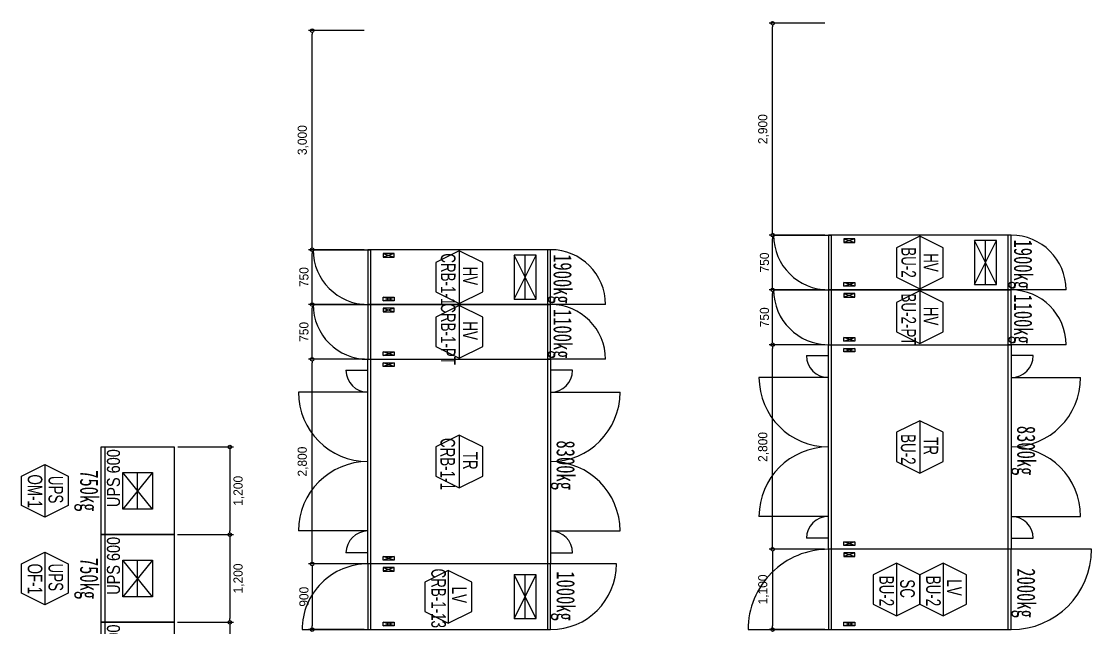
# Model space of a CAD drawing. Header units: millimetres. Extents: x 89978 to 501025, y -351975 to 837171.
# Drawn here: x 304310 to 318950, y -312022 to -303725 of the extents above; entities that cross this region are included whole.
import ezdxf
from ezdxf.enums import TextEntityAlignment as Align

# ---------------------------------------------------------------- set-up
doc = ezdxf.new("R2010")
doc.units = ezdxf.units.MM
doc.header["$LTSCALE"] = 150
doc.layers.get('Defpoints').update_dxf_attribs({"color": 150})
for name, color, linetype in [('------00 Switch Gear', 3, 'Continuous'), ('------00 Switch Gear_Number', 1, 'Continuous'), ('-----36 Dimension', 1, 'Continuous'), ('20251030_전기하중검토', 241, 'Continuous')]:
    doc.layers.add(name, color=color, linetype=linetype)
doc.layers.add('NOPLOT', color=191, linetype='Continuous', plot=False)
doc.styles.add('dd', font='')
doc.styles.add('ELEC', font='')
doc.styles.add('Gtx', font='')
doc.styles.get('dd').set_extended_font_data('DotumChe')
doc.styles.get('ELEC').set_extended_font_data('Dotum')
doc.styles.get('Gtx').set_extended_font_data('Dotum')
doc.dimstyles.new('ELEC', dxfattribs={"dimscale": 100, "dimtxt": 2, "dimasz": 1, "dimexe": 2, "dimexo": 1, "dimgap": 1, "dimtad": 1, "dimdec": 0, "dimrnd": 0.25, "dimzin": 9, "dimdsep": 32, "dimlunit": 6, "dimtxsty": 'ELEC', "dimblk": 'Z_DOT', "dimcen": 3, "dimclrd": 7, "dimclre": 7, "dimclrt": 3, "dimadec": 0, "dimazin": 0, "dimtfac": 1, "dimtdec": 0, "dimtix": 1, "dimtmove": 2, "dimatfit": 1, "dimfxl": 1, "dimarcsym": 0})

# ---------------------------------------------------------------- blocks, each defined once
blk = doc.blocks.new('750X2500')
at = {"layer": '------00 Switch Gear'}
for p, q in [((-3250, 750), (-2458, 750)), ((-2460, 750), (-2460, 0)), ((-40, 750), (-40, 0)), ((-210, 700), (-360, 650)), ((-360, 700), (-210, 650)), ((-210, 50), (-360, 100)), ((-360, 50), (-210, 100)), ((750, 0), (-42, 0))]:
    blk.add_line(p, q, dxfattribs=at)
for points in [[(-2500, 750), (-2500, 0), (0, 0), (0, 750)], [(-360, 700), (-210, 700), (-210, 650), (-360, 650)], [(-360, 50), (-210, 50), (-210, 100), (-360, 100)]]:
    blk.add_lwpolyline(points, close=True, dxfattribs=at)
for centre, start, end in [((-2500, 750), 180, 270), ((0, 0), 0, 90)]:
    blk.add_arc(centre, 750, start, end, dxfattribs=at)
blk = doc.blocks.new('_DOTBLANK')
at = {"color": 0, "linetype": 'ByBlock'}
blk.add_line((-0.5, 0), (-1, 0), dxfattribs=at)
blk.add_circle((0, 0), 0.5, dxfattribs=at)
blk = doc.blocks.new('*D1582')
at = {"layer": '-----36 Dimension', "color": 0, "lineweight": -2, "transparency": 16777216}
for p, q in [((309000, -307600), (308237, -307600)), ((308287, -308300), (308287, -307650)), ((309001, -308350), (308237, -308350))]:
    blk.add_line(p, q, dxfattribs=at)
at = {"layer": 'Defpoints', "color": 0, "transparency": 16777216}
for p in [(308287, -307600), (309050, -307600), (309051, -308350)]:
    blk.add_point(p, dxfattribs=at)
at = {"layer": '-----36 Dimension', "color": 0, "lineweight": -2, "transparency": 16777216, "xscale": 50, "yscale": 50, "zscale": 50}
for p, rotation in [((308287, -307600), 90), ((308287, -308350), 270)]:
    blk.add_blockref('_DOTBLANK', p, dxfattribs=dict(at, rotation=rotation))
at = {"layer": '-----36 Dimension', "color": 0, "transparency": 16777216, "insert": (308175, -307975), "char_height": 125, "attachment_point": 5, "rotation": 90, "style": 'Gtx'}
blk.add_mtext('750', dxfattribs=at)
blk = doc.blocks.new('Z_DOT')
for p, q in [((-2, 0), (2, 0)), ((0, -2), (0, 2))]:
    blk.add_line(p, q)
for radius in [2.5, 1.25]:
    blk.add_circle((0, 0), radius)
blk = doc.blocks.new('*D1583')
at = {"layer": '-----36 Dimension', "color": 0, "lineweight": -2, "transparency": 16777216}
for p, q in [((309000, -306850), (308237, -306850)), ((308287, -307550), (308287, -306900)), ((309000, -307600), (308237, -307600))]:
    blk.add_line(p, q, dxfattribs=at)
at = {"layer": 'Defpoints', "color": 0, "transparency": 16777216}
for p in [(308287, -306850), (309050, -306850), (309050, -307600)]:
    blk.add_point(p, dxfattribs=at)
at = {"layer": '-----36 Dimension', "color": 0, "lineweight": -2, "transparency": 16777216, "xscale": 50, "yscale": 50, "zscale": 50}
for p, rotation in [((308287, -306850), 90), ((308287, -307600), 270)]:
    blk.add_blockref('_DOTBLANK', p, dxfattribs=dict(at, rotation=rotation))
at = {"layer": '-----36 Dimension', "color": 0, "transparency": 16777216, "insert": (308175, -307225), "char_height": 125, "attachment_point": 5, "rotation": 90, "style": 'Gtx'}
blk.add_mtext('750', dxfattribs=at)
blk = doc.blocks.new('*D1549')
at = {"layer": '-----36 Dimension', "color": 0, "lineweight": -2, "transparency": 16777216}
for p, q in [((315300, -307400), (314537, -307400)), ((314587, -308100), (314587, -307450)), ((315301, -308150), (314537, -308150))]:
    blk.add_line(p, q, dxfattribs=at)
at = {"layer": 'Defpoints', "color": 0, "transparency": 16777216}
for p in [(314587, -307400), (315350, -307400), (315351, -308150)]:
    blk.add_point(p, dxfattribs=at)
at = {"layer": '-----36 Dimension', "color": 0, "lineweight": -2, "transparency": 16777216, "xscale": 50, "yscale": 50, "zscale": 50}
for p, rotation in [((314587, -307400), 90), ((314587, -308150), 270)]:
    blk.add_blockref('_DOTBLANK', p, dxfattribs=dict(at, rotation=rotation))
at = {"layer": '-----36 Dimension', "color": 0, "transparency": 16777216, "insert": (314475, -307775), "char_height": 125, "attachment_point": 5, "rotation": 90, "style": 'Gtx'}
blk.add_mtext('750', dxfattribs=at)
blk = doc.blocks.new('*D1550')
at = {"layer": '-----36 Dimension', "color": 0, "lineweight": -2, "transparency": 16777216}
for p, q in [((315300, -306650), (314537, -306650)), ((314587, -307350), (314587, -306700)), ((315300, -307400), (314537, -307400))]:
    blk.add_line(p, q, dxfattribs=at)
at = {"layer": 'Defpoints', "color": 0, "transparency": 16777216}
for p in [(314587, -306650), (315350, -306650), (315350, -307400)]:
    blk.add_point(p, dxfattribs=at)
at = {"layer": '-----36 Dimension', "color": 0, "lineweight": -2, "transparency": 16777216, "xscale": 50, "yscale": 50, "zscale": 50}
for p, rotation in [((314587, -306650), 90), ((314587, -307400), 270)]:
    blk.add_blockref('_DOTBLANK', p, dxfattribs=dict(at, rotation=rotation))
at = {"layer": '-----36 Dimension', "color": 0, "transparency": 16777216, "insert": (314475, -307025), "char_height": 125, "attachment_point": 5, "rotation": 90, "style": 'Gtx'}
blk.add_mtext('750', dxfattribs=at)
blk = doc.blocks.new('*D1551')
at = {"layer": '-----36 Dimension', "color": 0, "lineweight": -2, "transparency": 16777216}
for p, q in [((315301, -308150), (314537, -308150)), ((314587, -310900), (314587, -308200)), ((315298, -310950), (314537, -310950))]:
    blk.add_line(p, q, dxfattribs=at)
at = {"layer": 'Defpoints', "color": 0, "transparency": 16777216}
for p in [(314587, -308150), (315351, -308150, 0), (315348, -310950, 0)]:
    blk.add_point(p, dxfattribs=at)
at = {"layer": '-----36 Dimension', "color": 0, "lineweight": -2, "transparency": 16777216, "xscale": 50, "yscale": 50, "zscale": 50}
for p, rotation in [((314587, -308150), 90), ((314587, -310950), 270)]:
    blk.add_blockref('_DOTBLANK', p, dxfattribs=dict(at, rotation=rotation))
at = {"layer": '-----36 Dimension', "color": 0, "transparency": 16777216, "insert": (314463, -309550), "char_height": 125, "attachment_point": 5, "rotation": 90, "style": 'Gtx'}
blk.add_mtext('2,800', dxfattribs=at)
blk = doc.blocks.new('1100X2500')
at = {"layer": '------00 Switch Gear'}
for p, q in [((-2460, 1100), (-2460, 0)), ((-210, 1050), (-360, 1000)), ((-360, 1050), (-210, 1000)), ((1100, 1100), (-42, 1100)), ((-40, 1100), (-40, 0)), ((-3600, 0), (-2458, 0)), ((-210, 50), (-360, 100)), ((-360, 50), (-210, 100))]:
    blk.add_line(p, q, dxfattribs=at)
at = {"layer": '------00 Switch Gear', "elevation": 0}
for points in [[(-2500, 1100), (-2500, 0), (0, 0), (0, 1100)], [(-360, 1050), (-210, 1050), (-210, 1000), (-360, 1000)], [(-360, 50), (-210, 50), (-210, 100), (-360, 100)]]:
    blk.add_lwpolyline(points, close=True, dxfattribs=at)
at = {"layer": '------00 Switch Gear'}
for centre, start, end in [((-2500, 0), 90, 180), ((0, 1100), 270, 0)]:
    blk.add_arc(centre, 1100, start, end, dxfattribs=at)
blk = doc.blocks.new('*D1517')
at = {"layer": '-----36 Dimension', "color": 0, "lineweight": -2, "transparency": 16777216}
for p, q in [((309001, -308350), (308237, -308350)), ((308287, -311100), (308287, -308400)), ((308998, -311150), (308237, -311150))]:
    blk.add_line(p, q, dxfattribs=at)
at = {"layer": 'Defpoints', "color": 0, "transparency": 16777216}
for p in [(308287, -308350), (309051, -308350, 0), (309048, -311150, 0)]:
    blk.add_point(p, dxfattribs=at)
at = {"layer": '-----36 Dimension', "color": 0, "lineweight": -2, "transparency": 16777216, "xscale": 50, "yscale": 50, "zscale": 50}
for p, rotation in [((308287, -308350), 90), ((308287, -311150), 270)]:
    blk.add_blockref('_DOTBLANK', p, dxfattribs=dict(at, rotation=rotation))
at = {"layer": '-----36 Dimension', "color": 0, "transparency": 16777216, "insert": (308163, -309750), "char_height": 125, "attachment_point": 5, "rotation": 90, "style": 'Gtx'}
blk.add_mtext('2,800', dxfattribs=at)
blk = doc.blocks.new('UPS 600kV')
at = {"layer": '------00 Switch Gear'}
blk.add_line((800, 850), (-402, 850), dxfattribs=at)
blk.add_lwpolyline([(798, -100), (-402, -100), (-402, 900), (798, 900)], close=True, dxfattribs=at)
at = {"layer": 'NOPLOT'}
for p, q in [((-52, 199), (448, 601)), ((448, 199), (-52, 601)), ((-52, 400), (448, 400))]:
    blk.add_line(p, q, dxfattribs=at)
blk.add_lwpolyline([(448, 601), (448, 199), (-52, 199), (-52, 601)], close=True, dxfattribs=at)
at = {"layer": 'NOPLOT', "style": 'ELEC', "width": 0.85}
blk.add_text('UPS 600', height=178.2, dxfattribs=at).set_placement((-26, 731), align=Align.MIDDLE_LEFT)
blk = doc.blocks.new('900X2500')
at = {"layer": '------00 Switch Gear'}
for p, q in [((-2460, 900), (-2460, 0)), ((900, 900), (-42, 900)), ((-40, 900), (-40, 0)), ((-210, 850), (-360, 800)), ((-360, 850), (-210, 800)), ((-3400, 0), (-2458, 0)), ((-210, 50), (-360, 100)), ((-360, 50), (-210, 100))]:
    blk.add_line(p, q, dxfattribs=at)
at = {"layer": '------00 Switch Gear', "elevation": 0}
for points in [[(-2500, 900), (-2500, 0), (0, 0), (0, 900)], [(-360, 850), (-210, 850), (-210, 800), (-360, 800)], [(-360, 50), (-210, 50), (-210, 100), (-360, 100)]]:
    blk.add_lwpolyline(points, close=True, dxfattribs=at)
at = {"layer": '------00 Switch Gear'}
for centre, start, end in [((-2500, 0), 90, 180), ((0, 900), 270, 0)]:
    blk.add_arc(centre, 900, start, end, dxfattribs=at)
blk = doc.blocks.new('*D1631')
at = {"layer": '-----36 Dimension', "color": 0, "lineweight": -2, "transparency": 16777216}
for p, q in [((308998, -311150), (308237, -311150)), ((308287, -311200), (308287, -312000)), ((309000, -312050), (308237, -312050))]:
    blk.add_line(p, q, dxfattribs=at)
at = {"layer": 'Defpoints', "color": 0, "transparency": 16777216}
for p in [(309048, -311150, 0), (308287, -312050), (309050, -312050)]:
    blk.add_point(p, dxfattribs=at)
at = {"layer": '-----36 Dimension', "color": 0, "lineweight": -2, "transparency": 16777216, "xscale": 50, "yscale": 50, "zscale": 50}
for p, rotation in [((308287, -311150), 90), ((308287, -312050), 270)]:
    blk.add_blockref('_DOTBLANK', p, dxfattribs=dict(at, rotation=rotation))
at = {"layer": '-----36 Dimension', "color": 0, "transparency": 16777216, "insert": (308175, -311600), "char_height": 125, "attachment_point": 5, "rotation": 90, "style": 'Gtx'}
blk.add_mtext('900', dxfattribs=at)
blk = doc.blocks.new('*D1505')
at = {"layer": '-----36 Dimension', "color": 0, "lineweight": -2, "transparency": 16777216}
for p, q in [((306450, -311950), (307211, -311950)), ((307161, -312000), (307161, -313100)), ((306447, -313150), (307211, -313150))]:
    blk.add_line(p, q, dxfattribs=at)
at = {"layer": 'Defpoints', "color": 0, "transparency": 16777216}
for p in [(306400, -311950, 0), (306397, -313150, 0), (307161, -313150)]:
    blk.add_point(p, dxfattribs=at)
at = {"layer": '-----36 Dimension', "color": 0, "lineweight": -2, "transparency": 16777216, "xscale": 50, "yscale": 50, "zscale": 50}
for p, rotation in [((307161, -311950), 90), ((307161, -313150), 270)]:
    blk.add_blockref('_DOTBLANK', p, dxfattribs=dict(at, rotation=rotation))
at = {"layer": '-----36 Dimension', "color": 0, "transparency": 16777216, "insert": (307285, -312550), "char_height": 125, "attachment_point": 5, "rotation": 90, "style": 'Gtx'}
blk.add_mtext('1,200', dxfattribs=at)
blk = doc.blocks.new('*D1506')
at = {"layer": '-----36 Dimension', "color": 0, "lineweight": -2, "transparency": 16777216}
for p, q in [((306450, -310750), (307211, -310750)), ((307161, -310800), (307161, -311900)), ((306447, -311950), (307211, -311950))]:
    blk.add_line(p, q, dxfattribs=at)
at = {"layer": 'Defpoints', "color": 0, "transparency": 16777216}
for p in [(306400, -310750, 0), (306397, -311950, 0), (307161, -311950)]:
    blk.add_point(p, dxfattribs=at)
at = {"layer": '-----36 Dimension', "color": 0, "lineweight": -2, "transparency": 16777216, "xscale": 50, "yscale": 50, "zscale": 50}
for p, rotation in [((307161, -310750), 90), ((307161, -311950), 270)]:
    blk.add_blockref('_DOTBLANK', p, dxfattribs=dict(at, rotation=rotation))
at = {"layer": '-----36 Dimension', "color": 0, "transparency": 16777216, "insert": (307285, -311350), "char_height": 125, "attachment_point": 5, "rotation": 90, "style": 'Gtx'}
blk.add_mtext('1,200', dxfattribs=at)
blk = doc.blocks.new('*D1507')
at = {"layer": '-----36 Dimension', "color": 0, "lineweight": -2, "transparency": 16777216}
for p, q in [((306450, -309550), (307211, -309550)), ((307161, -309600), (307161, -310700)), ((306447, -310750), (307211, -310750))]:
    blk.add_line(p, q, dxfattribs=at)
at = {"layer": 'Defpoints', "color": 0, "transparency": 16777216}
for p in [(306400, -309550, 0), (306397, -310750, 0), (307161, -310750)]:
    blk.add_point(p, dxfattribs=at)
at = {"layer": '-----36 Dimension', "color": 0, "lineweight": -2, "transparency": 16777216, "xscale": 50, "yscale": 50, "zscale": 50}
for p, rotation in [((307161, -309550), 90), ((307161, -310750), 270)]:
    blk.add_blockref('_DOTBLANK', p, dxfattribs=dict(at, rotation=rotation))
at = {"layer": '-----36 Dimension', "color": 0, "transparency": 16777216, "insert": (307285, -310150), "char_height": 125, "attachment_point": 5, "rotation": 90, "style": 'Gtx'}
blk.add_mtext('1,200', dxfattribs=at)
blk = doc.blocks.new('*D1638')
at = {"layer": '-----36 Dimension', "color": 0, "lineweight": -2, "transparency": 16777216}
for p, q in [((315298, -310950), (314537, -310950)), ((314587, -311000), (314587, -312000)), ((315300, -312050), (314537, -312050))]:
    blk.add_line(p, q, dxfattribs=at)
at = {"layer": 'Defpoints', "color": 0, "transparency": 16777216}
for p in [(315348, -310950, 0), (314587, -312050), (315350, -312050, 0)]:
    blk.add_point(p, dxfattribs=at)
at = {"layer": '-----36 Dimension', "color": 0, "lineweight": -2, "transparency": 16777216, "xscale": 50, "yscale": 50, "zscale": 50}
for p, rotation in [((314587, -310950), 90), ((314587, -312050), 270)]:
    blk.add_blockref('_DOTBLANK', p, dxfattribs=dict(at, rotation=rotation))
at = {"layer": '-----36 Dimension', "color": 0, "transparency": 16777216, "insert": (314463, -311500), "char_height": 125, "attachment_point": 5, "rotation": 90, "style": 'Gtx'}
blk.add_mtext('1,100', dxfattribs=at)
blk = doc.blocks.new('*D1508')
at = {"layer": '-----36 Dimension', "color": 0, "lineweight": -2, "transparency": 16777216}
for p, q in [((309000, -303850), (308237, -303850)), ((308287, -306800), (308287, -303900)), ((309000, -306850), (308237, -306850))]:
    blk.add_line(p, q, dxfattribs=at)
at = {"layer": 'Defpoints', "color": 0, "transparency": 16777216}
for p in [(308287, -303850), (309050, -303850), (309050, -306850)]:
    blk.add_point(p, dxfattribs=at)
at = {"layer": '-----36 Dimension', "color": 0, "lineweight": -2, "transparency": 16777216, "xscale": 50, "yscale": 50, "zscale": 50}
for p, rotation in [((308287, -303850), 90), ((308287, -306850), 270)]:
    blk.add_blockref('_DOTBLANK', p, dxfattribs=dict(at, rotation=rotation))
at = {"layer": '-----36 Dimension', "color": 0, "transparency": 16777216, "insert": (308163, -305350), "char_height": 125, "attachment_point": 5, "rotation": 90, "style": 'Gtx'}
blk.add_mtext('3,000', dxfattribs=at)
blk = doc.blocks.new('*D1509')
at = {"layer": '-----36 Dimension', "color": 0, "lineweight": -2, "transparency": 16777216}
for p, q in [((315300, -303750), (314537, -303750)), ((314587, -306600), (314587, -303800)), ((315300, -306650), (314537, -306650))]:
    blk.add_line(p, q, dxfattribs=at)
at = {"layer": 'Defpoints', "color": 0, "transparency": 16777216}
for p in [(314587, -303750), (315350, -303750), (315350, -306650, 0)]:
    blk.add_point(p, dxfattribs=at)
at = {"layer": '-----36 Dimension', "color": 0, "lineweight": -2, "transparency": 16777216, "xscale": 50, "yscale": 50, "zscale": 50}
for p, rotation in [((314587, -303750), 90), ((314587, -306650), 270)]:
    blk.add_blockref('_DOTBLANK', p, dxfattribs=dict(at, rotation=rotation))
at = {"layer": '-----36 Dimension', "color": 0, "transparency": 16777216, "insert": (314463, -305200), "char_height": 125, "attachment_point": 5, "rotation": 90, "style": 'Gtx'}
blk.add_mtext('2,900', dxfattribs=at)

msp = doc.modelspace()

# ---------------------------------------------------------------- linework, layer by layer
at = {"layer": '------00 Switch Gear'}
for p, q in [((315390, -310950, 0), (315390, -308150, 0)), ((317810, -310950, 0), (317810, -308150, 0)), ((315050, -308300, 0), (315350, -308300, 0)), ((315710, -308250, 0), (315560, -308200, 0)), ((315710, -308200, 0), (315560, -308250, 0)), ((318150, -308300, 0), (317850, -308300, 0)), ((309090, -311150), (309090, -308350)), ((309410, -308450), (309260, -308400)), ((309410, -308400), (309260, -308450)), ((311510, -311150), (311510, -308350)), ((308750, -308500), (309050, -308500)), ((311850, -308500), (311550, -308500)), ((315350, -308600, 0), (314400, -308600, 0)), ((317850, -308600, 0), (318800, -308600, 0)), ((309050, -308800), (308100, -308800)), ((311550, -308800), (312500, -308800)), ((315350, -310500, 0), (314400, -310500, 0)), ((317850, -310500, 0), (318800, -310500, 0)), ((309050, -310700), (308100, -310700)), ((311550, -310700), (312500, -310700)), ((315350, -310800, 0), (315050, -310800, 0)), ((317850, -310800, 0), (318150, -310800, 0)), ((315710, -310900, 0), (315560, -310850, 0)), ((315710, -310850, 0), (315560, -310900, 0)), ((309050, -311000), (308750, -311000)), ((309410, -311100), (309260, -311050)), ((309410, -311050), (309260, -311100)), ((311550, -311000), (311850, -311000))]:
    msp.add_line(p, q, dxfattribs=at)
at = {"layer": '------00 Switch Gear', "elevation": 0}
for points in [[(315350, -310950), (315350, -308150), (317850, -308150), (317850, -310950)], [(315560, -308250), (315560, -308200), (315710, -308200), (315710, -308250)], [(315560, -310900), (315560, -310850), (315710, -310850), (315710, -310900)]]:
    msp.add_lwpolyline(points, close=True, dxfattribs=at)
at = {"layer": '------00 Switch Gear'}
for points in [[(309050, -311150), (309050, -308350), (311550, -308350), (311550, -311150)], [(309260, -308450), (309260, -308400), (309410, -308400), (309410, -308450)], [(309260, -311100), (309260, -311050), (309410, -311050), (309410, -311100)]]:
    msp.add_lwpolyline(points, close=True, dxfattribs=at)
for centre, radius, start, end in [((315350, -308300, 0), 300, 180, 270), ((317850, -308300, 0), 300, 270, 0), ((309050, -308500), 300, 180, 270), ((311550, -308500), 300, 270, 0), ((315350, -308600, 0), 950, 180, 270), ((317850, -308600, 0), 950, 270, 0), ((309050, -308800), 950, 180, 270), ((311550, -308800), 950, 270, 0), ((315350, -310500, 0), 950, 90, 180), ((317850, -310500, 0), 950, 0, 90), ((309050, -310700), 950, 90, 180), ((311550, -310700), 950, 0, 90), ((315350, -310800, 0), 300, 90, 180), ((317850, -310800, 0), 300, 0, 90), ((309050, -311000), 300, 90, 180), ((311550, -311000), 300, 0, 90)]:
    msp.add_arc(centre, radius, start, end, dxfattribs=at)
at = {"layer": '------00 Switch Gear_Number', "color": 1, "elevation": 0}
for points in [[(316600, -306665), (316600, -307385), (316920, -307225.4), (316920, -306824.6), (316600, -306665), (316280, -306824.6), (316280, -307225.4), (316600, -307385)], [(316600, -307415), (316600, -308135), (316920, -307975.4), (316920, -307574.6), (316600, -307415), (316280, -307574.6), (316280, -307975.4), (316600, -308135)], [(316600, -309190), (316600, -309910), (316920, -309750.4), (316920, -309349.6), (316600, -309190), (316280, -309349.6), (316280, -309750.4), (316600, -309910)], [(316280, -311140), (316280, -311860), (316600, -311700.4), (316600, -311299.6), (316280, -311140), (315960, -311299.6), (315960, -311700.4), (316280, -311860)], [(316920, -311140), (316920, -311860), (317240, -311700.4), (317240, -311299.6), (316920, -311140), (316600, -311299.6), (316600, -311700.4), (316920, -311860)]]:
    msp.add_lwpolyline(points, dxfattribs=at)
at = {"layer": '------00 Switch Gear_Number', "color": 1}
for points in [[(310300, -306865), (310300, -307585), (310620, -307425.4), (310620, -307024.6), (310300, -306865), (309980, -307024.6), (309980, -307425.4), (310300, -307585)], [(310300, -307615), (310300, -308335), (310620, -308175.4), (310620, -307774.6), (310300, -307615), (309980, -307774.6), (309980, -308175.4), (310300, -308335)], [(310300, -309390), (310300, -310110), (310620, -309950.4), (310620, -309549.6), (310300, -309390), (309980, -309549.6), (309980, -309950.4), (310300, -310110)], [(304629.7, -309790), (304629.7, -310510), (304309.7, -310350.4), (304309.7, -309949.6), (304629.7, -309790), (304949.7, -309949.6), (304949.7, -310350.4), (304629.7, -310510)], [(304629.7, -310990), (304629.7, -311710), (304309.7, -311550.4), (304309.7, -311149.6), (304629.7, -310990), (304949.7, -311149.6), (304949.7, -311550.4), (304629.7, -311710)], [(310150, -311240), (310150, -311960), (310470, -311800.4), (310470, -311399.6), (310150, -311240), (309830, -311399.6), (309830, -311800.4), (310150, -311960)]]:
    msp.add_lwpolyline(points, dxfattribs=at)
at = {"layer": 'NOPLOT'}
for p, q in [((317350, -307325, 0), (317650, -306725, 0)), ((317650, -307325, 0), (317350, -306725, 0)), ((317500, -307325, 0), (317500, -306725, 0)), ((311050, -307525), (311350, -306925)), ((311350, -307525), (311050, -306925)), ((311200, -307525), (311200, -306925)), ((311050, -311900), (311350, -311300)), ((311350, -311900), (311050, -311300)), ((311200, -311900), (311200, -311300))]:
    msp.add_line(p, q, dxfattribs=at)
at = {"layer": 'NOPLOT', "elevation": 0}
for points in [[(317350, -307325), (317650, -307325), (317650, -306725), (317350, -306725)], [(311050, -307525), (311350, -307525), (311350, -306925), (311050, -306925)], [(311050, -311900), (311350, -311900), (311350, -311300), (311050, -311300)]]:
    msp.add_lwpolyline(points, close=True, dxfattribs=at)

# ---------------------------------------------------------------- block references
at = {"layer": '------00 Switch Gear'}
for name, p, rotation in [('750X2500', (315350, -306650, 0), 180), ('750X2500', (309050, -306850), 180), ('750X2500', (315350, -307400, 0), 180), ('750X2500', (309050, -307600), 180), ('UPS 600kV', (306300, -310347.6), 89.99999999999999), ('UPS 600kV', (306300, -311547.6), 89.99999999999999), ('1100X2500', (315350, -310950, 0), 180), ('900X2500', (309050, -311150), 180), ('UPS 600kV', (306300, -312747.6), 89.99999999999999)]:
    msp.add_blockref(name, p, dxfattribs=dict(at, rotation=rotation))

# ---------------------------------------------------------------- texts
at = {"layer": '------00 Switch Gear_Number', "color": 0, "style": 'ELEC', "width": 0.7}
for s, p in [('BU-2', (316448.3, -307025, 0)), ('CRB-1-1', (310148.3, -307255.1)), ('HV', (316751.2, -307025, 0)), ('HV', (310451.2, -307208.3)), ('CRB-1-PT', (310148.3, -308005.1)), ('BU-2-PT', (316448.3, -307805.1, 0)), ('HV', (316751.2, -307758.3, 0)), ('HV', (310451.2, -307958.3)), ('CRB-1-1', (310141.7, -309782.5)), ('BU-2', (316441.7, -309582.5, 0)), ('TR', (316751.2, -309537.8, 0)), ('TR', (310451.2, -309737.8)), ('OM-1', (304496.2, -310155)), ('UPS', (304780.9, -310133.6)), ('OF-1', (304496.2, -311355)), ('UPS', (304780.9, -311333.6)), ('CRB-1-13', (310016.6, -311620.8)), ('BU-2', (316146.6, -311520.8, 0)), ('SC', (316431.2, -311489.1, 0)), ('BU-2', (316786.6, -311520.8, 0)), ('LV', (317071.2, -311474, 0)), ('LV', (310301.2, -311574))]:
    msp.add_text(s, height=200, rotation=270, dxfattribs=at).set_placement(p, align=Align.MIDDLE_CENTER)
at = {"layer": '20251030_전기하중검토', "style": 'dd', "width": 0.7}
for s, p in [('1900kg', (317979.5, -307050, 0)), ('1900kg', (311679.5, -307250)), ('1100kg', (317979.5, -307800, 0)), ('1100kg', (311679.5, -308000)), ('8300kg', (318021.5, -309600, 0)), ('8300kg', (311721.5, -309800)), ('750kg', (305203, -310150)), ('750kg', (305203, -311350)), ('2000kg', (318021.5, -311550, 0)), ('1000kg', (311721.5, -311590.2))]:
    msp.add_text(s, height=250, rotation=270, dxfattribs=at).set_placement(p, align=Align.MIDDLE)

# ---------------------------------------------------------------- dimensions: what is measured, and where the dimension line sits
at = {"layer": '-----36 Dimension'}
for base, p1, p2, angle, picture, middle in [((314587.3, -303750), (315350, -306650, 0), (315350, -303750), 270, '*D1509', (314462.6, -305200)), ((308287.3, -303850), (309050, -306850), (309050, -303850), 270, '*D1508', (308162.6, -305350)), ((314587.3, -306650, 0), (315350, -307400, 0), (315350, -306650, 0), 270, '*D1550', (314474.7, -307025, 0)), ((308287.3, -306850), (309050, -307600), (309050, -306850), 270, '*D1583', (308174.7, -307225)), ((314587.3, -307400, 0), (315351, -308150, 0), (315350, -307400, 0), 270, '*D1549', (314474.7, -307775, 0)), ((308287.3, -307600), (309051, -308350), (309050, -307600), 270, '*D1582', (308174.7, -307975)), ((314587.3, -308150, 0), (315347.8, -310950, 0), (315351, -308150, 0), 270, '*D1551', (314462.6, -309550, 0)), ((308287.3, -308350, 0), (309047.8, -311150, 0), (309051, -308350, 0), 270, '*D1517', (308162.6, -309750, 0)), ((307160.6, -310750, 0), (306400, -309550), (306396.8, -310750), 90, '*D1507', (307285.2, -310150, 0)), ((307160.6, -311950, 0), (306400, -310750), (306396.8, -311950), 90, '*D1506', (307285.2, -311350, 0)), ((314587.3, -312050), (315347.8, -310950, 0), (315350, -312050, 0), 270, '*D1638', (314462.6, -311500)), ((308287.3, -312050), (309047.8, -311150, 0), (309050, -312050), 270, '*D1631', (308174.7, -311600)), ((307160.6, -313150, 0), (306400, -311950), (306396.8, -313150), 90, '*D1505', (307285.2, -312550, 0))]:
    dim = msp.add_linear_dim(base=base, p1=p1, p2=p2, angle=angle, dimstyle='ELEC', override={"dimscale": 50, "dimtxt": 2.5, "dimexe": 1, "dimtad": 2, "dimtxsty": 'Gtx', "dimblk1": 'DOTBLANK', "dimblk2": 'DOTBLANK', "dimsah": 1, "dimclrd": 0, "dimclre": 0, "dimclrt": 0}, dxfattribs=at)
    dim.commit()
    dim.dimension.update_dxf_attribs({"geometry": picture, "text_midpoint": middle})

doc.saveas('drawing.dxf')
